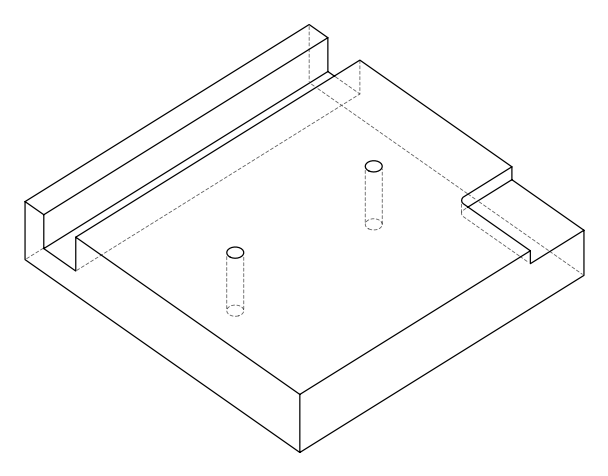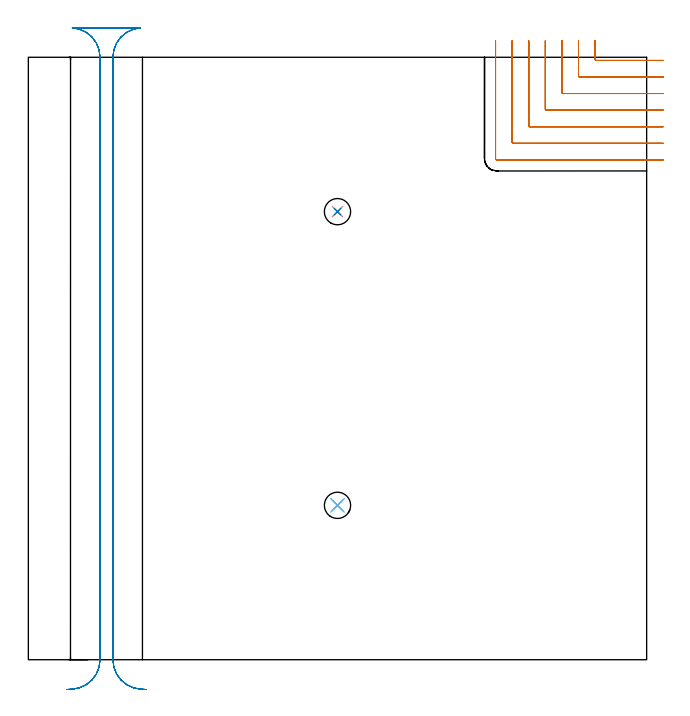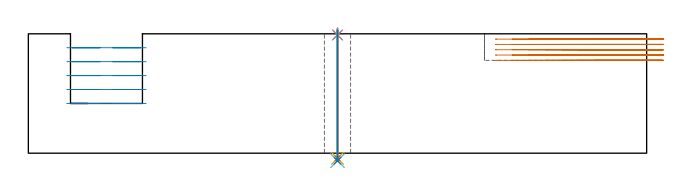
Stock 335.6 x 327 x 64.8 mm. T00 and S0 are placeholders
(PLAN: 8 operations, 6 tool changes, 17.1 min)
(1 MILL_CORNER_NOTCH_RECTANGULAR | CORNER_NOTCH_RECTANGULAR | NXT0201_011 | Follow Part, ap 3, ae 75% | 7.91 min | 78061 mm3)
(2 MILL_RECTANGULAR_SLOT | SLOT_RECTANGULAR | UGT0201_004 | Follow Part, ap 8, ae 75% | 8.02 min | 482090 mm3)
(3 SPOT_DRILL | STEP1HOLE | NXT0321_9005460120000 | 0.03 min | 0 mm3)
(4 SPOT_DRILL_1 | STEP1HOLE_1 | NXT0321_9005460120000 | 0.03 min | 1 mm3)
(5 DRILL_THROUGH_HOLE_INTO_CENTER | STEP1HOLE | NXT0301_042 | 0.28 min | 2526 mm3)
(6 DRILL_TO_ENLARGE_THROUGH_HOLE | STEP1HOLE | NXT0301_105 | 0.29 min | 7771 mm3)
(7 DRILL_THROUGH_HOLE_INTO_CENTER_1 | STEP1HOLE_1 | NXT0301_042 | 0.28 min | 2545 mm3)
(8 DRILL_TO_ENLARGE_THROUGH_HOLE_1 | STEP1HOLE_1 | NXT0301_105 | 0.29 min | 7769 mm3)
(TOOL NXT0201_011 | ENDMILL 12mm [2P460-1200-NA 1630] | D12 FL38 Z6)
(TOOL UGT0201_004 | End Mill 32 mm | D32 FL53 Z6)
(TOOL NXT0321_9005460120000 | NC Spot Drill, 142deg, 12mm, Carbide, Uncoated | D12 PA142 FL30 Z2)
(TOOL NXT0301_042 | Carbide Drill 7.1mm [860.1-0710-057A1-MM 2214] | D7.1 PA140 FL85 Z2)
(TOOL NXT0301_105 | Carbide Drill 14.25mm [860.1-1425-071A1-MM 2214] | D14.25 PA140 FL83 Z2)
(OP 1 MILL_CORNER_NOTCH_RECTANGULAR)
G17 G21 G94 G90
T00 M6
G54
G17 G0 G90 X307.6 Y336. S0 M3
G43 Z74.8 H1
Z61.92
G94 G1 Y333. F250.
Y325.895 F500.
G3 X308.195 Y325.3 R0.6
G1 X341.6
X344.6 F250.
G0 Z74.8
X298.6 Y336.
Z61.92
G1 Y333.
Y316.896 F500.
G3 X299.196 Y316.3 R0.6
G1 X341.6
X344.6 F250.
G0 Z74.8
X289.6 Y336.
Z61.92
G1 Y333.
Y307.896 F500.
G3 X290.196 Y307.3 R0.6
G1 X341.6
X344.6 F250.
G0 Z74.8
X280.6 Y336.
Z61.92
G1 Y333.
Y298.896 F500.
G3 X281.196 Y298.3 R0.6
G1 X341.6
X344.6 F250.
G0 Z74.8
X271.6 Y336.
Z61.92
G1 Y333.
Y289.896 F500.
G3 X272.196 Y289.3 R0.6
G1 X341.6
X344.6 F250.
G0 Z74.8
X262.6 Y336.
Z61.92
G1 Y333.
Y280.897 F500.
G3 X263.197 Y280.3 R0.6
G1 X341.6
X344.6 F250.
G0 Z74.8
X253.6 Y336.
Z61.92
G1 Y333.
Y271.897 F500.
G3 X254.197 Y271.3 R0.6
G1 X341.6
X344.6 F250.
G0 Z74.8
X307.6 Y336.
Z59.04
G1 Y333.
Y325.895 F500.
G3 X308.195 Y325.3 R0.6
G1 X341.6
X344.6 F250.
G0 Z74.8
X298.6 Y336.
Z59.04
G1 Y333.
Y316.896 F500.
G3 X299.196 Y316.3 R0.6
G1 X341.6
X344.6 F250.
G0 Z74.8
X289.6 Y336.
Z59.04
G1 Y333.
Y307.896 F500.
G3 X290.196 Y307.3 R0.6
G1 X341.6
X344.6 F250.
G0 Z74.8
X280.6 Y336.
Z59.04
G1 Y333.
Y298.896 F500.
G3 X281.196 Y298.3 R0.6
G1 X341.6
X344.6 F250.
G0 Z74.8
X271.6 Y336.
Z59.04
G1 Y333.
Y289.896 F500.
G3 X272.196 Y289.3 R0.6
G1 X341.6
X344.6 F250.
G0 Z74.8
X262.6 Y336.
Z59.04
G1 Y333.
Y280.897 F500.
G3 X263.197 Y280.3 R0.6
G1 X341.6
X344.6 F250.
G0 Z74.8
X253.6 Y336.
Z59.04
G1 Y333.
Y271.897 F500.
G3 X254.197 Y271.3 R0.6
G1 X341.6
X344.6 F250.
G0 Z74.8
X307.6 Y336.
Z56.16
G1 Y333.
Y325.895 F500.
G3 X308.195 Y325.3 R0.6
G1 X341.6
X344.6 F250.
G0 Z74.8
X298.6 Y336.
Z56.16
G1 Y333.
Y316.896 F500.
G3 X299.196 Y316.3 R0.6
G1 X341.6
X344.6 F250.
G0 Z74.8
X289.6 Y336.
Z56.16
G1 Y333.
Y307.896 F500.
G3 X290.196 Y307.3 R0.6
G1 X341.6
X344.6 F250.
G0 Z74.8
X280.6 Y336.
Z56.16
G1 Y333.
Y298.896 F500.
G3 X281.196 Y298.3 R0.6
G1 X341.6
X344.6 F250.
G0 Z74.8
X271.6 Y336.
Z56.16
G1 Y333.
Y289.896 F500.
G3 X272.196 Y289.3 R0.6
G1 X341.6
X344.6 F250.
G0 Z74.8
X262.6 Y336.
Z56.16
G1 Y333.
Y280.897 F500.
G3 X263.197 Y280.3 R0.6
G1 X341.6
X344.6 F250.
G0 Z74.8
X253.6 Y336.
Z56.16
G1 Y333.
Y271.897 F500.
G3 X254.197 Y271.3 R0.6
G1 X341.6
X344.6 F250.
G0 Z74.8
X307.6 Y336.
Z53.28
G1 Y333.
Y325.895 F500.
G3 X308.195 Y325.3 R0.6
G1 X341.6
X344.6 F250.
G0 Z74.8
X298.6 Y336.
Z53.28
G1 Y333.
Y316.896 F500.
G3 X299.196 Y316.3 R0.6
G1 X341.6
X344.6 F250.
G0 Z74.8
X289.6 Y336.
Z53.28
G1 Y333.
Y307.896 F500.
G3 X290.196 Y307.3 R0.6
G1 X341.6
X344.6 F250.
G0 Z74.8
X280.6 Y336.
Z53.28
G1 Y333.
Y298.896 F500.
G3 X281.196 Y298.3 R0.6
G1 X341.6
X344.6 F250.
G0 Z74.8
X271.6 Y336.
Z53.28
G1 Y333.
Y289.896 F500.
G3 X272.196 Y289.3 R0.6
G1 X341.6
X344.6 F250.
G0 Z74.8
X262.6 Y336.
Z53.28
G1 Y333.
Y280.897 F500.
G3 X263.197 Y280.3 R0.6
G1 X341.6
X344.6 F250.
G0 Z74.8
X253.6 Y336.
Z53.28
G1 Y333.
Y271.897 F500.
G3 X254.197 Y271.3 R0.6
G1 X341.6
X344.6 F250.
G0 Z74.8
X307.6 Y336.
Z50.4
G1 Y333.
Y325.895 F500.
G3 X308.195 Y325.3 R0.6
G1 X341.6
X344.6 F250.
G0 Z74.8
X298.6 Y336.
Z50.4
G1 Y333.
Y316.896 F500.
G3 X299.196 Y316.3 R0.6
G1 X341.6
X344.6 F250.
G0 Z74.8
X289.6 Y336.
Z50.4
G1 Y333.
Y307.896 F500.
G3 X290.196 Y307.3 R0.6
G1 X341.6
X344.6 F250.
G0 Z74.8
X280.6 Y336.
Z50.4
G1 Y333.
Y298.896 F500.
G3 X281.196 Y298.3 R0.6
G1 X341.6
X344.6 F250.
G0 Z74.8
X271.6 Y336.
Z50.4
G1 Y333.
Y289.896 F500.
G3 X272.196 Y289.3 R0.6
G1 X341.6
X344.6 F250.
G0 Z74.8
X262.6 Y336.
Z50.4
G1 Y333.
Y280.897 F500.
G3 X263.197 Y280.3 R0.6
G1 X341.6
X344.6 F250.
G0 Z74.8
X253.6 Y336.
Z50.4
G1 Y333.
Y271.897 F500.
G3 X254.197 Y271.3 R0.6
G1 X341.6
X344.6 F250.
G0 Z74.8
M5
M2
(OP 2 MILL_RECTANGULAR_SLOT)
G17 G21 G94 G90
T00 M6
G54
G17 G0 G90 X63.915 Y-16.154 S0 M3
G43 Z74.8 H0
Z57.24
G94 G1 X60.921 Y-15.97 F250.
G2 X45.9 Y0. R16. F500.
G1 Y327.
G2 X60.921 Y342.97 R16.
G1 Y343.
X23.879
Y342.97
G2 X38.9 Y327. R16.
G1 Y0.
G2 X23.879 Y-15.97 R16.
G1 X20.885 Y-16.154 F250.
G0 X63.915 Z49.68
G1 X60.921 Y-15.97
G2 X45.9 Y0. R16. F500.
G1 Y327.
G2 X60.921 Y342.97 R16.
G1 Y343.
X23.879
Y342.97
G2 X38.9 Y327. R16.
G1 Y0.
G2 X23.879 Y-15.97 R16.
G1 X20.885 Y-16.154 F250.
G0 X63.915 Z42.12
G1 X60.921 Y-15.97
G2 X45.9 Y0. R16. F500.
G1 Y327.
G2 X60.921 Y342.97 R16.
G1 Y343.
X23.879
Y342.97
G2 X38.9 Y327. R16.
G1 Y0.
G2 X23.879 Y-15.97 R16.
G1 X20.885 Y-16.154 F250.
G0 X63.915 Z34.56
G1 X60.921 Y-15.97
G2 X45.9 Y0. R16. F500.
G1 Y327.
G2 X60.921 Y342.97 R16.
G1 Y343.
X23.879
Y342.97
G2 X38.9 Y327. R16.
G1 Y0.
G2 X23.879 Y-15.97 R16.
G1 X20.885 Y-16.154 F250.
G0 X63.915 Z27.
G1 X60.921 Y-15.97
G2 X45.9 Y0. R16. F500.
G1 Y327.
G2 X60.921 Y342.97 R16.
G1 Y343.
X23.879
Y342.97
G2 X38.9 Y327. R16.
G1 Y0.
G2 X23.879 Y-15.97 R16.
G1 X20.885 Y-16.154 F250.
G0 Z74.8
M5
M2
(OP 3 SPOT_DRILL)
G17 G21 G94 G90
T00 M6
G54
G17 G0 G90 X167.8 Y83.8 S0 M3
G43 Z74.8 H0
G94 G81 G98 Z64.18 F250. R67.8
G80
M5
M2
(OP 4 SPOT_DRILL_1)
G17 G21 G94 G90
T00 M6
G54
G17 G0 G90 X167.8 Y243.2 S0 M3
G43 Z74.8 H0
G94 G81 G98 Z64.18 F250. R67.8
G80
M5
M2
(OP 5 DRILL_THROUGH_HOLE_INTO_CENTER)
G17 G21 G94 G90
T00 M6
G54
G17 G0 G90 X167.8 Y83.8 S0 M3
G43 Z74.8 H1
G94 G73 G98 Z-2.792 F250. Q6.759 R66.8
G80
M5
M2
(OP 6 DRILL_TO_ENLARGE_THROUGH_HOLE)
G17 G21 G94 G90
T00 M6
G54
G17 G0 G90 X167.8 Y83.8 S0 M3
G43 Z74.8 H1
G94 G73 G98 Z-4.093 F250. Q13.779 R66.8
G80
M5
M2
(OP 7 DRILL_THROUGH_HOLE_INTO_CENTER_1)
G17 G21 G94 G90
T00 M6
G54
G17 G0 G90 X167.8 Y243.2 S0 M3
G43 Z74.8 H1
G94 G73 G98 Z-2.792 F250. Q6.759 R66.8
G80
M5
M2
(OP 8 DRILL_TO_ENLARGE_THROUGH_HOLE_1)
G17 G21 G94 G90
T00 M6
G54
G17 G0 G90 X167.8 Y243.2 S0 M3
G43 Z74.8 H1
G94 G73 G98 Z-4.093 F250. Q13.779 R66.8
G80
M5
M2
